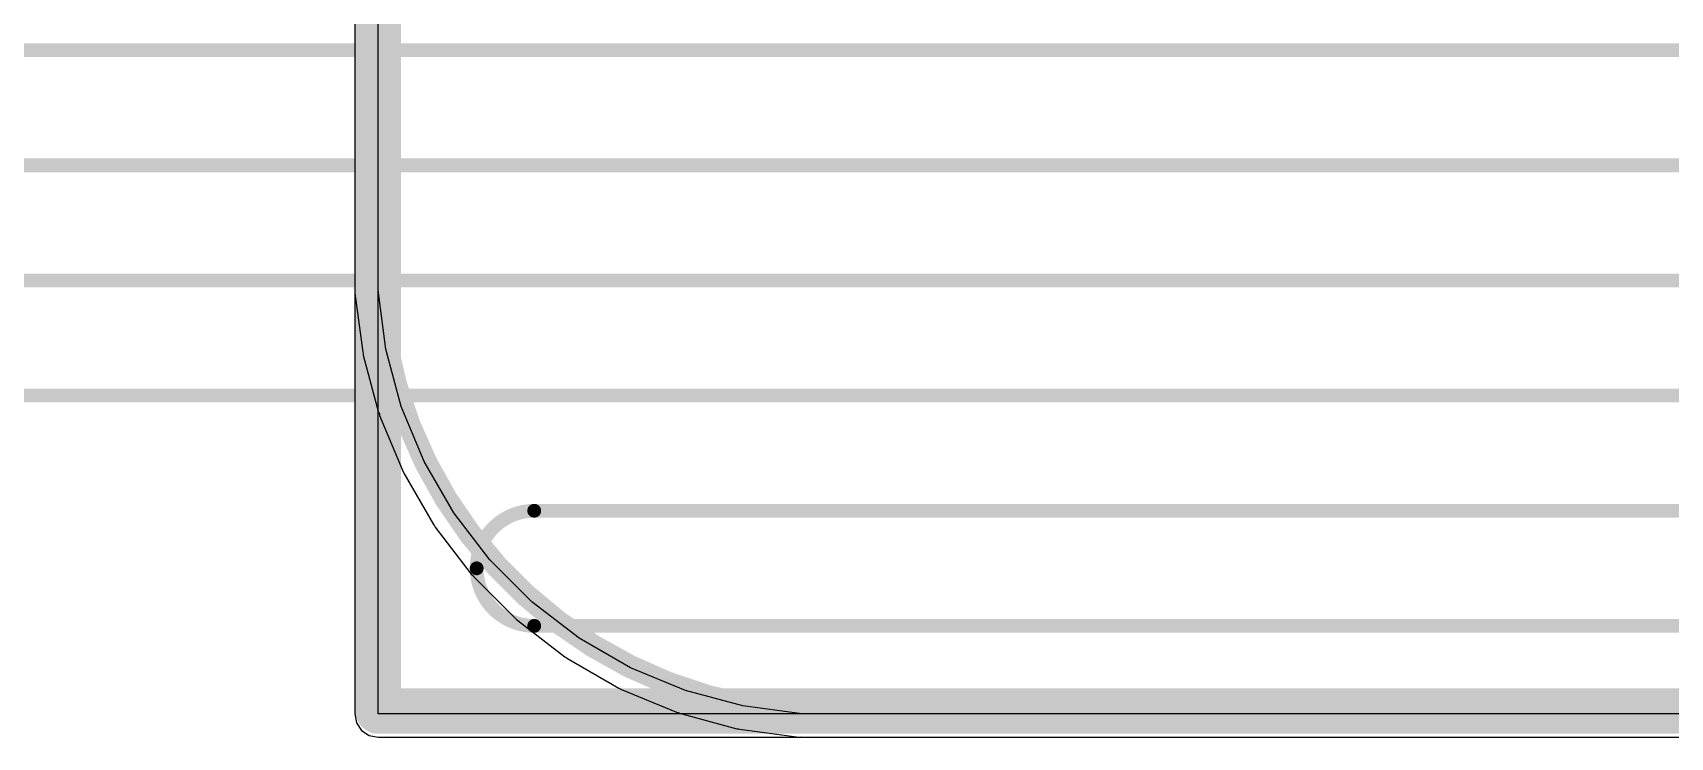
# Model space of a CAD drawing. Header units: inches. Extents: x -22 to 5433, y -38 to 5417.
# Drawn here: x 29.34 to 47.4, y -27.28 to -19.51 of the extents above; entities that cross this region are included whole.
import ezdxf

# ---------------------------------------------------------------- set-up
doc = ezdxf.new("R2010")
doc.units = ezdxf.units.IN
for name, color, linetype in [('Board_outline', 216, 'Continuous'), ('Bottom Layer', 5, 'Continuous'), ('Dimensions', 6, 'Continuous'), ('Multi-Layer', 9, 'Continuous'), ('Top Layer', 1, 'Continuous')]:
    doc.layers.add(name, color=color, linetype=linetype)

msp = doc.modelspace()

# ---------------------------------------------------------------- linework, layer by layer
at = {"layer": 'Board_outline'}
for points in [[(33.148, -22.019, 0.254, 0.254, 0), (33.148, -9.011, 0.254, 0.254, 0)], [(38.148, -27.019, 0.254, 0.254, -0.414214), (33.148, -22.019, 0.254, 0.254, 0)], [(38.148, -27.019, 0.254, 0.254, 0), (51.148, -27.019, 0.254, 0.254, 0)]]:
    msp.add_lwpolyline(points, format="xyseb", dxfattribs=at)
for points in [[(33.085, -22.019, 0.127, 0.127, 1), (33.212, -22.019, 0.127, 0.127, 1)], [(33.085, -22.019, 0.127, 0.127, 1), (33.212, -22.019, 0.127, 0.127, 1)], [(38.085, -27.019, 0.127, 0.127, 1), (38.212, -27.019, 0.127, 0.127, 1)], [(38.085, -27.019, 0.127, 0.127, 1), (38.212, -27.019, 0.127, 0.127, 1)]]:
    msp.add_lwpolyline(points, format="xyseb", close=True, dxfattribs=at)
at = {"layer": 'Bottom Layer'}
for p, q in [((32.889, -9.011), (32.889, -22.019)), ((32.889, -22.019), (32.889, -22.347)), ((32.889, -22.347), (32.892, -22.363)), ((32.892, -22.363), (32.891, -22.381)), ((32.891, -22.381), (32.977, -23.03)), ((32.977, -23.03), (32.982, -23.047)), ((32.982, -23.047), (32.984, -23.064)), ((32.984, -23.064), (33.153, -23.697)), ((33.153, -23.697), (33.161, -23.712)), ((33.161, -23.712), (33.164, -23.729)), ((33.164, -23.729), (33.415, -24.334)), ((33.415, -24.334), (33.424, -24.349)), ((33.424, -24.349), (33.43, -24.365)), ((33.43, -24.365), (33.758, -24.932)), ((33.758, -24.932), (33.769, -24.945)), ((33.769, -24.945), (33.776, -24.96)), ((33.776, -24.96), (34.175, -25.48)), ((34.175, -25.48), (34.188, -25.492)), ((34.188, -25.492), (34.198, -25.506)), ((34.198, -25.506), (34.661, -25.969)), ((34.661, -25.969), (34.675, -25.979)), ((34.675, -25.979), (34.687, -25.992)), ((34.687, -25.992), (35.207, -26.391)), ((35.207, -26.391), (35.222, -26.398)), ((35.222, -26.398), (35.235, -26.41)), ((35.235, -26.41), (35.802, -26.737)), ((35.802, -26.737), (35.819, -26.743)), ((35.819, -26.743), (35.833, -26.752)), ((35.833, -26.752), (36.438, -27.003)), ((36.438, -27.003), (36.455, -27.006)), ((36.455, -27.006), (36.47, -27.014)), ((36.47, -27.014), (37.104, -27.184)), ((37.104, -27.184), (37.121, -27.185)), ((37.121, -27.185), (37.137, -27.19)), ((37.137, -27.19), (37.787, -27.276)), ((37.787, -27.276), (37.804, -27.275)), ((37.804, -27.275), (37.82, -27.278)), ((37.82, -27.278), (51.476, -27.278))]:
    msp.add_line(p, q, dxfattribs=at)
at = {"layer": 'Dimensions'}
for points in [[(33.148, -26.989, 0.5, 0.5, 0), (33.148, -4.039, 0.5, 0.5, 0)], [(29.027, -19.7, 0.152, 0.152, 0), (54.427, -19.7, 0.152, 0.152, 0)], [(29.027, -19.7, 0.152, 0.152, 0), (54.427, -19.7, 0.152, 0.152, 0)], [(29.027, -20.97, 0.152, 0.152, 0), (54.427, -20.97, 0.152, 0.152, 0)], [(29.027, -20.97, 0.152, 0.152, 0), (54.427, -20.97, 0.152, 0.152, 0)], [(29.027, -22.24, 0.152, 0.152, 0), (54.427, -22.24, 0.152, 0.152, 0)], [(29.027, -22.24, 0.152, 0.152, 0), (54.427, -22.24, 0.152, 0.152, 0)], [(29.027, -23.51, 0.152, 0.152, 0), (54.427, -23.51, 0.152, 0.152, 0)], [(29.027, -23.51, 0.152, 0.152, 0), (54.427, -23.51, 0.152, 0.152, 0)], [(34.234, -25.415, 0.152, 0.152, -0.414214), (34.869, -24.78, 0.152, 0.152, 0)], [(34.869, -24.78, 0.152, 0.152, 0), (54.427, -24.78, 0.152, 0.152, 0)], [(34.869, -26.05, 0.152, 0.152, -0.414214), (34.234, -25.415, 0.152, 0.152, 0)], [(34.869, -26.05, 0.152, 0.152, 0), (54.427, -26.05, 0.152, 0.152, 0)], [(33.148, -26.989, 0.5, 0.5, 0), (56.148, -26.989, 0.5, 0.5, 0)], [(38.529, -27.019, 0.254, 0.254, 0), (61.468, -27.019, 0.254, 0.254, 0)]]:
    msp.add_lwpolyline(points, format="xyseb", dxfattribs=at)
for points in [[(34.831, -24.78, 0.0762, 0.0762, 1), (34.907, -24.78, 0.0762, 0.0762, 1)], [(34.831, -24.78, 0.0762, 0.0762, 1), (34.907, -24.78, 0.0762, 0.0762, 1)], [(34.196, -25.415, 0.0762, 0.0762, 1), (34.272, -25.415, 0.0762, 0.0762, 1)], [(34.196, -25.415, 0.0762, 0.0762, 1), (34.272, -25.415, 0.0762, 0.0762, 1)], [(34.831, -26.05, 0.0762, 0.0762, 1), (34.907, -26.05, 0.0762, 0.0762, 1)], [(34.831, -26.05, 0.0762, 0.0762, 1), (34.907, -26.05, 0.0762, 0.0762, 1)], [(33.023, -26.989, 0.25, 0.25, 1), (33.273, -26.989, 0.25, 0.25, 1)], [(33.023, -26.989, 0.25, 0.25, 1), (33.273, -26.989, 0.25, 0.25, 1)], [(38.466, -27.019, 0.127, 0.127, 1), (38.593, -27.019, 0.127, 0.127, 1)]]:
    msp.add_lwpolyline(points, format="xyseb", close=True, dxfattribs=at)
at = {"layer": 'Multi-Layer'}
for p, q in [((33.148, -22.019), (33.148, -9.011)), ((33.148, -22.019), (33.148, -22.019)), ((33.148, -22.347), (33.148, -22.019)), ((33.234, -22.997), (33.148, -22.347)), ((33.403, -23.63), (33.234, -22.997)), ((33.654, -24.235), (33.403, -23.63)), ((33.982, -24.803), (33.654, -24.235)), ((34.381, -25.323), (33.982, -24.803)), ((34.844, -25.786), (34.381, -25.323)), ((35.364, -26.185), (34.844, -25.786)), ((35.932, -26.513), (35.364, -26.185)), ((36.537, -26.764), (35.932, -26.513)), ((37.171, -26.933), (36.537, -26.764)), ((37.82, -27.019), (37.171, -26.933)), ((38.148, -27.019), (37.82, -27.019)), ((51.148, -27.019), (38.148, -27.019))]:
    msp.add_line(p, q, dxfattribs=at)
at = {"layer": 'Top Layer'}
for p, q in [((33.148, -27.019), (33.148, -4.039)), ((32.889, -9.011), (32.889, -22.019)), ((32.889, -22.019), (32.889, -22.347)), ((32.889, -22.347), (32.889, -27.019)), ((32.889, -27.019), (32.909, -27.118)), ((56.148, -27.019), (33.148, -27.019)), ((32.909, -27.118), (32.965, -27.202)), ((32.965, -27.202), (33.049, -27.258)), ((33.049, -27.258), (33.148, -27.278)), ((33.148, -27.278), (56.148, -27.278))]:
    msp.add_line(p, q, dxfattribs=at)

doc.saveas('drawing.dxf')
